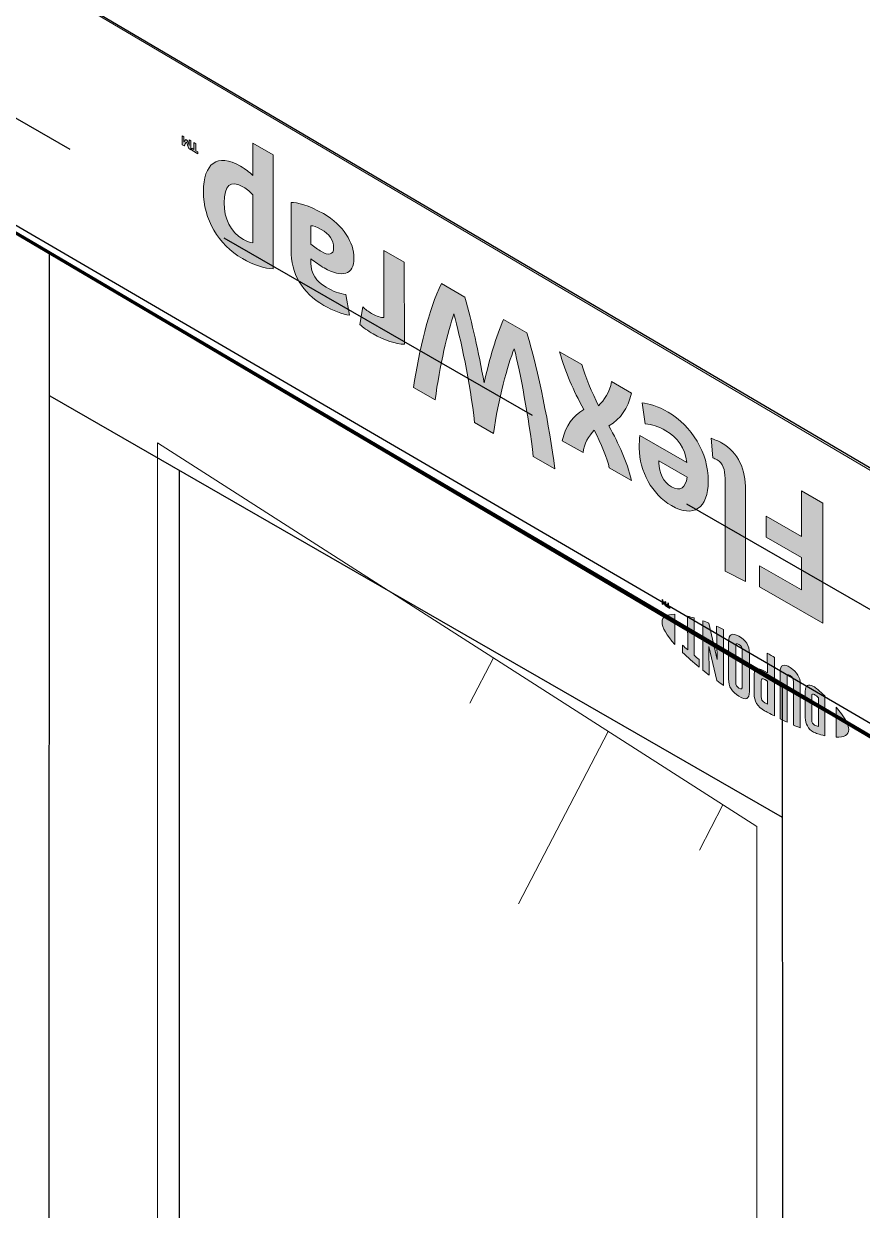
# Model space of a CAD drawing. Header units: inches. Extents: x -17.6 to 82.3, y -15.1 to 23.2.
# Drawn here: x 54.466 to 55.055, y 1.339 to 2.174 of the extents above; entities that cross this region are included whole.
import ezdxf

# ---------------------------------------------------------------- set-up
doc = ezdxf.new("R2010")
doc.units = ezdxf.units.IN
doc.header["$MEASUREMENT"] = 0
doc.linetypes.add('AI-Linetype-26', pattern=[0.375, 0.25, -0.125])
for name, color, linetype, lineweight in [('.ATI-DETAIL', 7, 'Continuous', 0), ('G-ANNO-TTLB', 7, 'Continuous', 0), ('TYVEK', 7, 'Continuous', 0)]:
    doc.layers.add(name, color=color, linetype=linetype, lineweight=lineweight)

# ---------------------------------------------------------------- blocks, each defined once
blk = doc.blocks.new('Block_186')
at = {"layer": 'TYVEK', "true_color": 0x000000, "transparency": 33554687}
h = blk.add_hatch(color=18, dxfattribs=at)
h.dxf.hatch_style = 2
edge = h.paths.add_edge_path()
edge.add_spline(control_points=[(54.5821, 2.08609), (54.58156, 2.08787), (54.58106, 2.08922), (54.58043, 2.09066), (54.57982, 2.08994), (54.57938, 2.08913), (54.57887, 2.08795), (54.57887, 2.08795), (54.57737, 2.08882), (54.57737, 2.08882), (54.57737, 2.08882), (54.57736, 2.09504), (54.57736, 2.09504), (54.57736, 2.09504), (54.57867, 2.09429), (54.57867, 2.09429), (54.57867, 2.09429), (54.57867, 2.09142), (54.57867, 2.09142), (54.57867, 2.09142), (54.57861, 2.09049), (54.57861, 2.09049), (54.57903, 2.09118), (54.57953, 2.09187), (54.57996, 2.09241), (54.57996, 2.09241), (54.58096, 2.09183), (54.58096, 2.09183), (54.58142, 2.09077), (54.58192, 2.08947), (54.58235, 2.08827), (54.58235, 2.08827), (54.58229, 2.08933), (54.58229, 2.08933), (54.58229, 2.08933), (54.58229, 2.0922), (54.58229, 2.0922), (54.58229, 2.0922), (54.58359, 2.09145), (54.58359, 2.09145), (54.58359, 2.09145), (54.5836, 2.08522), (54.5836, 2.08522), (54.5836, 2.08522), (54.5821, 2.08609), (54.5821, 2.08609)], knot_values=[0, 0, 0, 0, 1, 1, 1, 2, 2, 2, 3, 3, 3, 4, 4, 4, 5, 5, 5, 6, 6, 6, 7, 7, 7, 8, 8, 8, 9, 9, 9, 10, 10, 10, 11, 11, 11, 12, 12, 12, 13, 13, 13, 14, 14, 14, 15, 15, 15, 15], degree=3, periodic=0)
edge = h.paths.add_edge_path()
edge.add_spline(control_points=[(54.5871, 2.08458), (54.5871, 2.08458), (54.58856, 2.08375), (54.58856, 2.08375), (54.58856, 2.08375), (54.58856, 2.08237), (54.58856, 2.08237), (54.58856, 2.08237), (54.5842, 2.08488), (54.5842, 2.08488), (54.5842, 2.08488), (54.58419, 2.08626), (54.58419, 2.08626), (54.58419, 2.08626), (54.58565, 2.08542), (54.58565, 2.08542), (54.58565, 2.08542), (54.58565, 2.09027), (54.58565, 2.09027), (54.58565, 2.09027), (54.5871, 2.08943), (54.5871, 2.08943), (54.5871, 2.08943), (54.5871, 2.08458), (54.5871, 2.08458)], knot_values=[0, 0, 0, 0, 1, 1, 1, 2, 2, 2, 3, 3, 3, 4, 4, 4, 5, 5, 5, 6, 6, 6, 7, 7, 7, 8, 8, 8, 8], degree=3, periodic=0)
h = blk.add_hatch(color=18, dxfattribs=at)
h.dxf.hatch_style = 2
edge = h.paths.add_edge_path()
edge.add_spline(control_points=[(54.62044, 2.05902), (54.61126, 2.06431), (54.60699, 2.06028), (54.607, 2.04787), (54.607, 2.03703), (54.61097, 2.02752), (54.62047, 2.02205), (54.62308, 2.02055), (54.62495, 2.02007), (54.62714, 2.01977), (54.62714, 2.01977), (54.62712, 2.05349), (54.62712, 2.05349), (54.62514, 2.05559), (54.62347, 2.05728), (54.62044, 2.05902)], knot_values=[0, 0, 0, 0, 1, 1, 1, 2, 2, 2, 3, 3, 3, 4, 4, 4, 5, 5, 5, 5], degree=3, periodic=0)
edge = h.paths.add_edge_path()
edge.add_spline(control_points=[(54.61834, 2.07371), (54.622, 2.07161), (54.6245, 2.06968), (54.62711, 2.06709), (54.62711, 2.06709), (54.62709, 2.08998), (54.62709, 2.08998), (54.62709, 2.08998), (54.64139, 2.08174), (54.64139, 2.08174), (54.64139, 2.08174), (54.64145, 2.00141), (54.64145, 2.00141), (54.6355, 2.00171), (54.62716, 2.00448), (54.61975, 2.00874), (54.60264, 2.01861), (54.5924, 2.03654), (54.59239, 2.05581), (54.59237, 2.07556), (54.60207, 2.08309), (54.61834, 2.07371)], knot_values=[0, 0, 0, 0, 1, 1, 1, 2, 2, 2, 3, 3, 3, 4, 4, 4, 5, 5, 5, 6, 6, 6, 7, 7, 7, 7], degree=3, periodic=0)
h = blk.add_hatch(color=18, dxfattribs=at)
h.dxf.hatch_style = 2
edge = h.paths.add_edge_path()
edge.add_spline(control_points=[(54.66791, 2.03178), (54.66791, 2.03178), (54.66792, 2.0189), (54.66792, 2.0189), (54.67032, 2.01691), (54.67283, 2.01511), (54.67533, 2.01366), (54.68013, 2.0109), (54.68388, 2.0109), (54.68388, 2.01656), (54.68388, 2.02162), (54.68074, 2.02607), (54.67521, 2.02926), (54.67208, 2.03106), (54.66948, 2.03184), (54.66791, 2.03178)], knot_values=[0, 0, 0, 0, 1, 1, 1, 2, 2, 2, 3, 3, 3, 4, 4, 4, 5, 5, 5, 5], degree=3, periodic=0)
edge = h.paths.add_edge_path()
edge.add_spline(control_points=[(54.67667, 2.04034), (54.69096, 2.0321), (54.69816, 2.01988), (54.69817, 2.00905), (54.69818, 1.99712), (54.68974, 1.99501), (54.67722, 2.0021), (54.6743, 2.00379), (54.67054, 2.00643), (54.66793, 2.00842), (54.66793, 2.00842), (54.66793, 2.00553), (54.66793, 2.00553), (54.66794, 1.99818), (54.67159, 1.99259), (54.67858, 1.98856), (54.68317, 1.98591), (54.68808, 1.98393), (54.69235, 1.98351), (54.69235, 1.98351), (54.69497, 1.969), (54.69497, 1.969), (54.69049, 1.96942), (54.68329, 1.97212), (54.67692, 1.97579), (54.66159, 1.98463), (54.65396, 1.99841), (54.65395, 2.01467), (54.65395, 2.01467), (54.65393, 2.04815), (54.65393, 2.04815), (54.6582, 2.04821), (54.66623, 2.04635), (54.67667, 2.04034)], knot_values=[0, 0, 0, 0, 1, 1, 1, 2, 2, 2, 3, 3, 3, 4, 4, 4, 5, 5, 5, 6, 6, 6, 7, 7, 7, 8, 8, 8, 9, 9, 9, 10, 10, 10, 11, 11, 11, 11], degree=3, periodic=0)
h = blk.add_hatch(color=18, dxfattribs=at)
h.dxf.hatch_style = 2
edge = h.paths.add_edge_path()
edge.add_spline(control_points=[(54.71167, 1.95577), (54.70791, 1.95793), (54.70436, 1.96046), (54.70228, 1.96226), (54.70228, 1.96226), (54.70435, 1.97467), (54.70435, 1.97467), (54.70613, 1.97292), (54.70832, 1.97142), (54.71051, 1.97016), (54.71437, 1.96793), (54.71698, 1.96727), (54.71917, 1.96721), (54.71917, 1.96721), (54.71913, 2.01442), (54.71913, 2.01442), (54.71913, 2.01442), (54.73353, 2.00612), (54.73353, 2.00612), (54.73353, 2.00612), (54.73357, 1.94844), (54.73357, 1.94844), (54.72794, 1.94843), (54.71918, 1.95144), (54.71167, 1.95577)], knot_values=[0, 0, 0, 0, 1, 1, 1, 2, 2, 2, 3, 3, 3, 4, 4, 4, 5, 5, 5, 6, 6, 6, 7, 7, 7, 8, 8, 8, 8], degree=3, periodic=0)
h = blk.add_hatch(color=18, dxfattribs=at)
h.dxf.hatch_style = 2
edge = h.paths.add_edge_path()
edge.add_spline(control_points=[(54.75519, 1.90938), (54.75519, 1.90938), (54.73996, 1.91816), (54.73996, 1.91816), (54.7439, 1.94393), (54.75076, 1.97308), (54.75961, 1.99109), (54.75961, 1.99109), (54.77599, 1.98165), (54.77599, 1.98165), (54.78112, 1.96365), (54.78572, 1.9433), (54.7896, 1.92132), (54.79355, 1.93879), (54.79802, 1.95391), (54.80322, 1.96595), (54.80322, 1.96595), (54.81961, 1.95651), (54.81961, 1.95651), (54.82797, 1.92858), (54.8354, 1.89119), (54.83928, 1.86091), (54.83928, 1.86091), (54.82416, 1.86963), (54.82416, 1.86963), (54.8209, 1.8969), (54.81504, 1.92881), (54.81075, 1.94536), (54.80627, 1.93386), (54.7993, 1.91019), (54.7963, 1.88568), (54.7963, 1.88568), (54.78294, 1.89338), (54.78294, 1.89338), (54.77979, 1.92144), (54.77299, 1.95304), (54.76839, 1.96978), (54.76423, 1.9581), (54.7583, 1.93298), (54.75519, 1.90938)], knot_values=[0, 0, 0, 0, 1, 1, 1, 2, 2, 2, 3, 3, 3, 4, 4, 4, 5, 5, 5, 6, 6, 6, 7, 7, 7, 8, 8, 8, 9, 9, 9, 10, 10, 10, 11, 11, 11, 12, 12, 12, 13, 13, 13, 13], degree=3, periodic=0)
h = blk.add_hatch(color=18, dxfattribs=at)
h.dxf.hatch_style = 2
edge = h.paths.add_edge_path()
edge.add_spline(control_points=[(54.87733, 1.89098), (54.88432, 1.87804), (54.88986, 1.86655), (54.8931, 1.85264), (54.8931, 1.85264), (54.87756, 1.8616), (54.87756, 1.8616), (54.8762, 1.8678), (54.8716, 1.87864), (54.86701, 1.88815), (54.86315, 1.88375), (54.85982, 1.87857), (54.85909, 1.87224), (54.85909, 1.87224), (54.84448, 1.88066), (54.84448, 1.88066), (54.84719, 1.89162), (54.85177, 1.89777), (54.85959, 1.90253), (54.85207, 1.91661), (54.84695, 1.92799), (54.84266, 1.94322), (54.84266, 1.94322), (54.85821, 1.93426), (54.85821, 1.93426), (54.86041, 1.92625), (54.86563, 1.91422), (54.87002, 1.90507), (54.87398, 1.90941), (54.87773, 1.91447), (54.87918, 1.92217), (54.87918, 1.92217), (54.89316, 1.91412), (54.89316, 1.91412), (54.89056, 1.9031), (54.88567, 1.89629), (54.87733, 1.89098)], knot_values=[0, 0, 0, 0, 1, 1, 1, 2, 2, 2, 3, 3, 3, 4, 4, 4, 5, 5, 5, 6, 6, 6, 7, 7, 7, 8, 8, 8, 9, 9, 9, 10, 10, 10, 11, 11, 11, 12, 12, 12, 12], degree=3, periodic=0)
h = blk.add_hatch(color=18, dxfattribs=at)
h.dxf.hatch_style = 2
edge = h.paths.add_edge_path()
edge.add_spline(control_points=[(54.93221, 1.85502), (54.93221, 1.85502), (54.91239, 1.86644), (54.91239, 1.86644), (54.91239, 1.86644), (54.91239, 1.865), (54.91239, 1.865), (54.91239, 1.85826), (54.91553, 1.85152), (54.92126, 1.84821), (54.92732, 1.84472), (54.93128, 1.84737), (54.93221, 1.85502)], knot_values=[0, 0, 0, 0, 1, 1, 1, 2, 2, 2, 3, 3, 3, 4, 4, 4, 4], degree=3, periodic=0)
edge = h.paths.add_edge_path()
edge.add_spline(control_points=[(54.90057, 1.9072), (54.90516, 1.90696), (54.91194, 1.90474), (54.91883, 1.90077), (54.93562, 1.89109), (54.94711, 1.87219), (54.94713, 1.8522), (54.94714, 1.83305), (54.93661, 1.82612), (54.92127, 1.83496), (54.90761, 1.84284), (54.89862, 1.85921), (54.89861, 1.87534), (54.89861, 1.87896), (54.89882, 1.88197), (54.89902, 1.88426), (54.89902, 1.88426), (54.93199, 1.86526), (54.93199, 1.86526), (54.93063, 1.87567), (54.92572, 1.88283), (54.91738, 1.88764), (54.91226, 1.89059), (54.90736, 1.89209), (54.90288, 1.89251), (54.90288, 1.89251), (54.90057, 1.9072), (54.90057, 1.9072)], knot_values=[0, 0, 0, 0, 1, 1, 1, 2, 2, 2, 3, 3, 3, 4, 4, 4, 5, 5, 5, 6, 6, 6, 7, 7, 7, 8, 8, 8, 9, 9, 9, 9], degree=3, periodic=0)
h = blk.add_hatch(color=18, dxfattribs=at)
h.dxf.hatch_style = 2
edge = h.paths.add_edge_path()
edge.add_spline(control_points=[(54.95891, 1.85396), (54.9589, 1.86046), (54.95744, 1.86479), (54.95327, 1.8672), (54.95222, 1.8678), (54.95118, 1.86828), (54.95024, 1.86858), (54.95024, 1.86858), (54.94919, 1.88231), (54.94919, 1.88231), (54.95117, 1.88165), (54.9544, 1.88026), (54.95649, 1.87906), (54.96849, 1.87215), (54.97329, 1.86035), (54.97331, 1.8459), (54.97331, 1.8459), (54.97335, 1.78159), (54.97335, 1.78159), (54.97335, 1.78159), (54.95896, 1.78893), (54.95896, 1.78893), (54.95896, 1.78893), (54.95891, 1.85396), (54.95891, 1.85396)], knot_values=[0, 0, 0, 0, 1, 1, 1, 2, 2, 2, 3, 3, 3, 4, 4, 4, 5, 5, 5, 6, 6, 6, 7, 7, 7, 8, 8, 8, 8], degree=3, periodic=0)
h = blk.add_hatch(color=18, dxfattribs=at)
h.dxf.hatch_style = 2
edge = h.paths.add_edge_path()
edge.add_spline(control_points=[(55.02754, 1.83667), (55.02754, 1.83667), (55.02761, 1.75237), (55.02761, 1.75237), (55.02761, 1.75237), (54.98316, 1.77799), (54.98316, 1.77799), (54.98316, 1.77799), (54.98315, 1.79268), (54.98315, 1.79268), (54.98315, 1.79268), (55.01267, 1.77566), (55.01267, 1.77566), (55.01267, 1.77566), (55.01266, 1.79854), (55.01266, 1.79854), (55.01266, 1.79854), (54.98783, 1.81285), (54.98783, 1.81285), (54.98783, 1.81285), (54.98782, 1.82755), (54.98782, 1.82755), (54.98782, 1.82755), (55.01265, 1.81323), (55.01265, 1.81323), (55.01265, 1.81323), (55.01262, 1.84527), (55.01262, 1.84527), (55.01262, 1.84527), (55.02754, 1.83667), (55.02754, 1.83667)], knot_values=[0, 0, 0, 0, 1, 1, 1, 2, 2, 2, 3, 3, 3, 4, 4, 4, 5, 5, 5, 6, 6, 6, 7, 7, 7, 8, 8, 8, 9, 9, 9, 10, 10, 10, 10], degree=3, periodic=0)
at = {"layer": 'TYVEK'}
for points, knots in [([(54.5821, 2.08609), (54.58156, 2.08787), (54.58106, 2.08922), (54.58043, 2.09066), (54.57982, 2.08994), (54.57938, 2.08913), (54.57887, 2.08795), (54.57887, 2.08795), (54.57737, 2.08882), (54.57737, 2.08882), (54.57737, 2.08882), (54.57736, 2.09504), (54.57736, 2.09504), (54.57736, 2.09504), (54.57867, 2.09429), (54.57867, 2.09429), (54.57867, 2.09429), (54.57867, 2.09142), (54.57867, 2.09142), (54.57867, 2.09142), (54.57861, 2.09049), (54.57861, 2.09049), (54.57903, 2.09118), (54.57953, 2.09187), (54.57996, 2.09241), (54.57996, 2.09241), (54.58096, 2.09183), (54.58096, 2.09183), (54.58142, 2.09077), (54.58192, 2.08947), (54.58235, 2.08827), (54.58235, 2.08827), (54.58229, 2.08933), (54.58229, 2.08933), (54.58229, 2.08933), (54.58229, 2.0922), (54.58229, 2.0922), (54.58229, 2.0922), (54.58359, 2.09145), (54.58359, 2.09145), (54.58359, 2.09145), (54.5836, 2.08522), (54.5836, 2.08522), (54.5836, 2.08522), (54.5821, 2.08609), (54.5821, 2.08609)], [0, 0, 0, 0, 1, 1, 1, 2, 2, 2, 3, 3, 3, 4, 4, 4, 5, 5, 5, 6, 6, 6, 7, 7, 7, 8, 8, 8, 9, 9, 9, 10, 10, 10, 11, 11, 11, 12, 12, 12, 13, 13, 13, 14, 14, 14, 15, 15, 15, 15]), ([(54.5871, 2.08458), (54.5871, 2.08458), (54.58856, 2.08375), (54.58856, 2.08375), (54.58856, 2.08375), (54.58856, 2.08237), (54.58856, 2.08237), (54.58856, 2.08237), (54.5842, 2.08488), (54.5842, 2.08488), (54.5842, 2.08488), (54.58419, 2.08626), (54.58419, 2.08626), (54.58419, 2.08626), (54.58565, 2.08542), (54.58565, 2.08542), (54.58565, 2.08542), (54.58565, 2.09027), (54.58565, 2.09027), (54.58565, 2.09027), (54.5871, 2.08943), (54.5871, 2.08943), (54.5871, 2.08943), (54.5871, 2.08458), (54.5871, 2.08458)], [0, 0, 0, 0, 1, 1, 1, 2, 2, 2, 3, 3, 3, 4, 4, 4, 5, 5, 5, 6, 6, 6, 7, 7, 7, 8, 8, 8, 8]), ([(54.61834, 2.07371), (54.622, 2.07161), (54.6245, 2.06968), (54.62711, 2.06709), (54.62711, 2.06709), (54.62709, 2.08998), (54.62709, 2.08998), (54.62709, 2.08998), (54.64139, 2.08174), (54.64139, 2.08174), (54.64139, 2.08174), (54.64145, 2.00141), (54.64145, 2.00141), (54.6355, 2.00171), (54.62716, 2.00448), (54.61975, 2.00874), (54.60264, 2.01861), (54.5924, 2.03654), (54.59239, 2.05581), (54.59237, 2.07556), (54.60207, 2.08309), (54.61834, 2.07371)], [0, 0, 0, 0, 1, 1, 1, 2, 2, 2, 3, 3, 3, 4, 4, 4, 5, 5, 5, 6, 6, 6, 7, 7, 7, 7]), ([(54.62044, 2.05902), (54.61126, 2.06431), (54.60699, 2.06028), (54.607, 2.04787), (54.607, 2.03703), (54.61097, 2.02752), (54.62047, 2.02205), (54.62308, 2.02055), (54.62495, 2.02007), (54.62714, 2.01977), (54.62714, 2.01977), (54.62712, 2.05349), (54.62712, 2.05349), (54.62514, 2.05559), (54.62347, 2.05728), (54.62044, 2.05902)], [0, 0, 0, 0, 1, 1, 1, 2, 2, 2, 3, 3, 3, 4, 4, 4, 5, 5, 5, 5]), ([(54.67667, 2.04034), (54.69096, 2.0321), (54.69816, 2.01988), (54.69817, 2.00905), (54.69818, 1.99712), (54.68974, 1.99501), (54.67722, 2.0021), (54.6743, 2.00379), (54.67054, 2.00643), (54.66793, 2.00842), (54.66793, 2.00842), (54.66793, 2.00553), (54.66793, 2.00553), (54.66794, 1.99818), (54.67159, 1.99259), (54.67858, 1.98856), (54.68317, 1.98591), (54.68808, 1.98393), (54.69235, 1.98351), (54.69235, 1.98351), (54.69497, 1.969), (54.69497, 1.969), (54.69049, 1.96942), (54.68329, 1.97212), (54.67692, 1.97579), (54.66159, 1.98463), (54.65396, 1.99841), (54.65395, 2.01467), (54.65395, 2.01467), (54.65393, 2.04815), (54.65393, 2.04815), (54.6582, 2.04821), (54.66623, 2.04635), (54.67667, 2.04034)], [0, 0, 0, 0, 1, 1, 1, 2, 2, 2, 3, 3, 3, 4, 4, 4, 5, 5, 5, 6, 6, 6, 7, 7, 7, 8, 8, 8, 9, 9, 9, 10, 10, 10, 11, 11, 11, 11]), ([(54.66791, 2.03178), (54.66791, 2.03178), (54.66792, 2.0189), (54.66792, 2.0189), (54.67032, 2.01691), (54.67283, 2.01511), (54.67533, 2.01366), (54.68013, 2.0109), (54.68388, 2.0109), (54.68388, 2.01656), (54.68388, 2.02162), (54.68074, 2.02607), (54.67521, 2.02926), (54.67208, 2.03106), (54.66948, 2.03184), (54.66791, 2.03178)], [0, 0, 0, 0, 1, 1, 1, 2, 2, 2, 3, 3, 3, 4, 4, 4, 5, 5, 5, 5]), ([(54.71167, 1.95577), (54.70791, 1.95793), (54.70436, 1.96046), (54.70228, 1.96226), (54.70228, 1.96226), (54.70435, 1.97467), (54.70435, 1.97467), (54.70613, 1.97292), (54.70832, 1.97142), (54.71051, 1.97016), (54.71437, 1.96793), (54.71698, 1.96727), (54.71917, 1.96721), (54.71917, 1.96721), (54.71913, 2.01442), (54.71913, 2.01442), (54.71913, 2.01442), (54.73353, 2.00612), (54.73353, 2.00612), (54.73353, 2.00612), (54.73357, 1.94844), (54.73357, 1.94844), (54.72794, 1.94843), (54.71918, 1.95144), (54.71167, 1.95577)], [0, 0, 0, 0, 1, 1, 1, 2, 2, 2, 3, 3, 3, 4, 4, 4, 5, 5, 5, 6, 6, 6, 7, 7, 7, 8, 8, 8, 8]), ([(54.75519, 1.90938), (54.75519, 1.90938), (54.73996, 1.91816), (54.73996, 1.91816), (54.7439, 1.94393), (54.75076, 1.97308), (54.75961, 1.99109), (54.75961, 1.99109), (54.77599, 1.98165), (54.77599, 1.98165), (54.78112, 1.96365), (54.78572, 1.9433), (54.7896, 1.92132), (54.79355, 1.93879), (54.79802, 1.95391), (54.80322, 1.96595), (54.80322, 1.96595), (54.81961, 1.95651), (54.81961, 1.95651), (54.82797, 1.92858), (54.8354, 1.89119), (54.83928, 1.86091), (54.83928, 1.86091), (54.82416, 1.86963), (54.82416, 1.86963), (54.8209, 1.8969), (54.81504, 1.92881), (54.81075, 1.94536), (54.80627, 1.93386), (54.7993, 1.91019), (54.7963, 1.88568), (54.7963, 1.88568), (54.78294, 1.89338), (54.78294, 1.89338), (54.77979, 1.92144), (54.77299, 1.95304), (54.76839, 1.96978), (54.76423, 1.9581), (54.7583, 1.93298), (54.75519, 1.90938)], [0, 0, 0, 0, 1, 1, 1, 2, 2, 2, 3, 3, 3, 4, 4, 4, 5, 5, 5, 6, 6, 6, 7, 7, 7, 8, 8, 8, 9, 9, 9, 10, 10, 10, 11, 11, 11, 12, 12, 12, 13, 13, 13, 13]), ([(54.87733, 1.89098), (54.88432, 1.87804), (54.88986, 1.86655), (54.8931, 1.85264), (54.8931, 1.85264), (54.87756, 1.8616), (54.87756, 1.8616), (54.8762, 1.8678), (54.8716, 1.87864), (54.86701, 1.88815), (54.86315, 1.88375), (54.85982, 1.87857), (54.85909, 1.87224), (54.85909, 1.87224), (54.84448, 1.88066), (54.84448, 1.88066), (54.84719, 1.89162), (54.85177, 1.89777), (54.85959, 1.90253), (54.85207, 1.91661), (54.84695, 1.92799), (54.84266, 1.94322), (54.84266, 1.94322), (54.85821, 1.93426), (54.85821, 1.93426), (54.86041, 1.92625), (54.86563, 1.91422), (54.87002, 1.90507), (54.87398, 1.90941), (54.87773, 1.91447), (54.87918, 1.92217), (54.87918, 1.92217), (54.89316, 1.91412), (54.89316, 1.91412), (54.89056, 1.9031), (54.88567, 1.89629), (54.87733, 1.89098)], [0, 0, 0, 0, 1, 1, 1, 2, 2, 2, 3, 3, 3, 4, 4, 4, 5, 5, 5, 6, 6, 6, 7, 7, 7, 8, 8, 8, 9, 9, 9, 10, 10, 10, 11, 11, 11, 12, 12, 12, 12]), ([(54.90057, 1.9072), (54.90516, 1.90696), (54.91194, 1.90474), (54.91883, 1.90077), (54.93562, 1.89109), (54.94711, 1.87219), (54.94713, 1.8522), (54.94714, 1.83305), (54.93661, 1.82612), (54.92127, 1.83496), (54.90761, 1.84284), (54.89862, 1.85921), (54.89861, 1.87534), (54.89861, 1.87896), (54.89882, 1.88197), (54.89902, 1.88426), (54.89902, 1.88426), (54.93199, 1.86526), (54.93199, 1.86526), (54.93063, 1.87567), (54.92572, 1.88283), (54.91738, 1.88764), (54.91226, 1.89059), (54.90736, 1.89209), (54.90288, 1.89251), (54.90288, 1.89251), (54.90057, 1.9072), (54.90057, 1.9072)], [0, 0, 0, 0, 1, 1, 1, 2, 2, 2, 3, 3, 3, 4, 4, 4, 5, 5, 5, 6, 6, 6, 7, 7, 7, 8, 8, 8, 9, 9, 9, 9]), ([(54.95891, 1.85396), (54.9589, 1.86046), (54.95744, 1.86479), (54.95327, 1.8672), (54.95222, 1.8678), (54.95118, 1.86828), (54.95024, 1.86858), (54.95024, 1.86858), (54.94919, 1.88231), (54.94919, 1.88231), (54.95117, 1.88165), (54.9544, 1.88026), (54.95649, 1.87906), (54.96849, 1.87215), (54.97329, 1.86035), (54.97331, 1.8459), (54.97331, 1.8459), (54.97335, 1.78159), (54.97335, 1.78159), (54.97335, 1.78159), (54.95896, 1.78893), (54.95896, 1.78893), (54.95896, 1.78893), (54.95891, 1.85396), (54.95891, 1.85396)], [0, 0, 0, 0, 1, 1, 1, 2, 2, 2, 3, 3, 3, 4, 4, 4, 5, 5, 5, 6, 6, 6, 7, 7, 7, 8, 8, 8, 8]), ([(54.93221, 1.85502), (54.93221, 1.85502), (54.91239, 1.86644), (54.91239, 1.86644), (54.91239, 1.86644), (54.91239, 1.865), (54.91239, 1.865), (54.91239, 1.85826), (54.91553, 1.85152), (54.92126, 1.84821), (54.92732, 1.84472), (54.93128, 1.84737), (54.93221, 1.85502)], [0, 0, 0, 0, 1, 1, 1, 2, 2, 2, 3, 3, 3, 4, 4, 4, 4]), ([(55.02754, 1.83667), (55.02754, 1.83667), (55.02761, 1.75237), (55.02761, 1.75237), (55.02761, 1.75237), (54.98316, 1.77799), (54.98316, 1.77799), (54.98316, 1.77799), (54.98315, 1.79268), (54.98315, 1.79268), (54.98315, 1.79268), (55.01267, 1.77566), (55.01267, 1.77566), (55.01267, 1.77566), (55.01266, 1.79854), (55.01266, 1.79854), (55.01266, 1.79854), (54.98783, 1.81285), (54.98783, 1.81285), (54.98783, 1.81285), (54.98782, 1.82755), (54.98782, 1.82755), (54.98782, 1.82755), (55.01265, 1.81323), (55.01265, 1.81323), (55.01265, 1.81323), (55.01262, 1.84527), (55.01262, 1.84527), (55.01262, 1.84527), (55.02754, 1.83667), (55.02754, 1.83667)], [0, 0, 0, 0, 1, 1, 1, 2, 2, 2, 3, 3, 3, 4, 4, 4, 5, 5, 5, 6, 6, 6, 7, 7, 7, 8, 8, 8, 9, 9, 9, 10, 10, 10, 10])]:
    blk.add_open_spline(points, degree=3, knots=knots, dxfattribs=at)
blk = doc.blocks.new('Block_187')
at = {"layer": 'TYVEK', "true_color": 0x000000, "transparency": 33554687}
h = blk.add_hatch(color=18, dxfattribs=at)
h.dxf.hatch_style = 2
edge = h.paths.add_edge_path()
edge.add_spline(control_points=[(54.9173, 1.76428), (54.9173, 1.76428), (54.91676, 1.76459), (54.91676, 1.76459), (54.91676, 1.76459), (54.91596, 1.7665), (54.91596, 1.7665), (54.91596, 1.7665), (54.91517, 1.76551), (54.91517, 1.76551), (54.91517, 1.76551), (54.91464, 1.76582), (54.91464, 1.76582), (54.91464, 1.76582), (54.91464, 1.76887), (54.91464, 1.76887), (54.91464, 1.76887), (54.91513, 1.76858), (54.91513, 1.76858), (54.91513, 1.76858), (54.91513, 1.76642), (54.91513, 1.76642), (54.91513, 1.76642), (54.91595, 1.7674), (54.91595, 1.7674), (54.91595, 1.7674), (54.916, 1.76737), (54.916, 1.76737), (54.916, 1.76737), (54.91681, 1.76545), (54.91681, 1.76545), (54.91681, 1.76545), (54.91681, 1.76762), (54.91681, 1.76762), (54.91681, 1.76762), (54.9173, 1.76733), (54.9173, 1.76733), (54.9173, 1.76733), (54.9173, 1.76428), (54.9173, 1.76428)], knot_values=[0, 0, 0, 0, 1, 1, 1, 2, 2, 2, 3, 3, 3, 4, 4, 4, 5, 5, 5, 6, 6, 6, 7, 7, 7, 8, 8, 8, 9, 9, 9, 10, 10, 10, 11, 11, 11, 12, 12, 12, 13, 13, 13, 13], degree=3, periodic=0)
edge = h.paths.add_edge_path()
edge.add_spline(control_points=[(54.91919, 1.76373), (54.91919, 1.76373), (54.92001, 1.76326), (54.92001, 1.76326), (54.92001, 1.76326), (54.92001, 1.76272), (54.92001, 1.76272), (54.92001, 1.76272), (54.91787, 1.76396), (54.91787, 1.76396), (54.91787, 1.76396), (54.91787, 1.76449), (54.91787, 1.76449), (54.91787, 1.76449), (54.91868, 1.76402), (54.91868, 1.76402), (54.91868, 1.76402), (54.91868, 1.76654), (54.91868, 1.76654), (54.91868, 1.76654), (54.91919, 1.76625), (54.91919, 1.76625), (54.91919, 1.76625), (54.91919, 1.76373), (54.91919, 1.76373)], knot_values=[0, 0, 0, 0, 1, 1, 1, 2, 2, 2, 3, 3, 3, 4, 4, 4, 5, 5, 5, 6, 6, 6, 7, 7, 7, 8, 8, 8, 8], degree=3, periodic=0)
h = blk.add_hatch(color=18, dxfattribs=at)
h.dxf.hatch_style = 2
edge = h.paths.add_edge_path()
edge.add_spline(control_points=[(54.91465, 1.75307), (54.91465, 1.75696), (54.91791, 1.7587), (54.9236, 1.75854), (54.9236, 1.75854), (54.92361, 1.73737), (54.92361, 1.73737), (54.91792, 1.74375), (54.91465, 1.74923), (54.91465, 1.75307)], knot_values=[0, 0, 0, 0, 1, 1, 1, 2, 2, 2, 3, 3, 3, 3], degree=3, periodic=0)
h = blk.add_hatch(color=18, dxfattribs=at)
h.dxf.hatch_style = 2
edge = h.paths.add_edge_path()
edge.add_spline(control_points=[(54.94076, 1.72683), (54.93952, 1.7278), (54.9383, 1.72878), (54.93711, 1.72977), (54.93711, 1.72977), (54.93709, 1.75599), (54.93709, 1.75599), (54.936, 1.75632), (54.93397, 1.75688), (54.93261, 1.7572), (54.93261, 1.7572), (54.93263, 1.73359), (54.93263, 1.73359), (54.93133, 1.73473), (54.93011, 1.73582), (54.92899, 1.73684), (54.92899, 1.73684), (54.92899, 1.73178), (54.92899, 1.73178), (54.93253, 1.72832), (54.93633, 1.72497), (54.94076, 1.72134), (54.94076, 1.72134), (54.94076, 1.72683), (54.94076, 1.72683)], knot_values=[0, 0, 0, 0, 1, 1, 1, 2, 2, 2, 3, 3, 3, 4, 4, 4, 5, 5, 5, 6, 6, 6, 7, 7, 7, 8, 8, 8, 8], degree=3, periodic=0)
h = blk.add_hatch(color=18, dxfattribs=at)
h.dxf.hatch_style = 2
edge = h.paths.add_edge_path()
edge.add_spline(control_points=[(54.94749, 1.736), (54.94749, 1.736), (54.95306, 1.71191), (54.95306, 1.71191), (54.95457, 1.71081), (54.95639, 1.70953), (54.9578, 1.70857), (54.9578, 1.70857), (54.95777, 1.74799), (54.95777, 1.74799), (54.95678, 1.74846), (54.95426, 1.74958), (54.95296, 1.75014), (54.95296, 1.75014), (54.95337, 1.72667), (54.95337, 1.72667), (54.95337, 1.72667), (54.94748, 1.75238), (54.94748, 1.75238), (54.94623, 1.75288), (54.94441, 1.75356), (54.94321, 1.75399), (54.94321, 1.75399), (54.94324, 1.71934), (54.94324, 1.71934), (54.94449, 1.71834), (54.94676, 1.71659), (54.94785, 1.71576), (54.94785, 1.71576), (54.94749, 1.736), (54.94749, 1.736)], knot_values=[0, 0, 0, 0, 1, 1, 1, 2, 2, 2, 3, 3, 3, 4, 4, 4, 5, 5, 5, 6, 6, 6, 7, 7, 7, 8, 8, 8, 9, 9, 9, 10, 10, 10, 10], degree=3, periodic=0)
h = blk.add_hatch(color=18, dxfattribs=at)
h.dxf.hatch_style = 2
edge = h.paths.add_edge_path()
edge.add_spline(control_points=[(54.96642, 1.73611), (54.96642, 1.73773), (54.96688, 1.7383), (54.96866, 1.73734), (54.97048, 1.73635), (54.97097, 1.73517), (54.97098, 1.73348), (54.97098, 1.73348), (54.97099, 1.70787), (54.97099, 1.70787), (54.971, 1.70619), (54.9705, 1.70554), (54.96868, 1.70665), (54.96691, 1.70773), (54.96644, 1.70887), (54.96644, 1.7105), (54.96644, 1.7105), (54.96642, 1.73611), (54.96642, 1.73611)], knot_values=[0, 0, 0, 0, 1, 1, 1, 2, 2, 2, 3, 3, 3, 4, 4, 4, 5, 5, 5, 6, 6, 6, 6], degree=3, periodic=0)
edge = h.paths.add_edge_path()
edge.add_spline(control_points=[(54.96868, 1.70091), (54.97332, 1.69798), (54.97608, 1.69875), (54.97607, 1.70416), (54.97607, 1.70416), (54.97605, 1.73104), (54.97605, 1.73104), (54.97605, 1.73675), (54.97355, 1.74054), (54.96865, 1.74312), (54.96386, 1.74564), (54.96136, 1.74497), (54.96137, 1.7389), (54.96137, 1.7389), (54.96139, 1.71324), (54.96139, 1.71324), (54.96139, 1.70746), (54.96365, 1.70409), (54.96868, 1.70091)], knot_values=[0, 0, 0, 0, 1, 1, 1, 2, 2, 2, 3, 3, 3, 4, 4, 4, 5, 5, 5, 6, 6, 6, 6], degree=3, periodic=0)
h = blk.add_hatch(color=18, dxfattribs=at)
h.dxf.hatch_style = 2
edge = h.paths.add_edge_path()
edge.add_spline(control_points=[(54.98429, 1.71146), (54.98429, 1.71323), (54.98483, 1.71382), (54.98686, 1.71265), (54.98686, 1.71265), (54.98861, 1.71165), (54.98861, 1.71165), (54.98861, 1.71165), (54.98863, 1.69544), (54.98863, 1.69544), (54.98785, 1.69584), (54.98743, 1.69607), (54.98696, 1.69634), (54.98476, 1.6976), (54.9843, 1.69883), (54.9843, 1.70063), (54.9843, 1.70063), (54.98429, 1.71146), (54.98429, 1.71146)], knot_values=[0, 0, 0, 0, 1, 1, 1, 2, 2, 2, 3, 3, 3, 4, 4, 4, 5, 5, 5, 6, 6, 6, 6], degree=3, periodic=0)
edge = h.paths.add_edge_path()
edge.add_spline(control_points=[(54.98667, 1.69077), (54.98754, 1.69027), (54.99071, 1.68857), (54.99363, 1.68708), (54.99363, 1.68708), (54.9936, 1.72817), (54.9936, 1.72817), (54.99261, 1.7288), (54.99001, 1.73046), (54.9886, 1.73131), (54.9886, 1.73131), (54.98861, 1.71736), (54.98861, 1.71736), (54.98861, 1.71736), (54.98665, 1.71848), (54.98665, 1.71848), (54.98141, 1.72148), (54.97924, 1.72003), (54.97924, 1.71481), (54.97924, 1.71481), (54.97925, 1.7027), (54.97925, 1.7027), (54.97925, 1.69759), (54.9817, 1.69363), (54.98667, 1.69077)], knot_values=[0, 0, 0, 0, 1, 1, 1, 2, 2, 2, 3, 3, 3, 4, 4, 4, 5, 5, 5, 6, 6, 6, 7, 7, 7, 8, 8, 8, 8], degree=3, periodic=0)
h = blk.add_hatch(color=18, dxfattribs=at)
h.dxf.hatch_style = 2
edge = h.paths.add_edge_path()
edge.add_spline(control_points=[(55.00251, 1.71437), (55.00251, 1.71599), (55.00299, 1.71674), (55.00475, 1.71548), (55.00647, 1.71425), (55.00694, 1.71314), (55.00694, 1.71122), (55.00694, 1.71122), (55.00696, 1.68069), (55.00696, 1.68069), (55.00811, 1.68018), (55.01066, 1.67911), (55.01175, 1.67866), (55.01175, 1.67866), (55.01173, 1.70954), (55.01173, 1.70954), (55.01173, 1.71447), (55.00965, 1.71758), (55.00475, 1.72106), (55.00026, 1.72424), (54.99751, 1.7232), (54.99751, 1.71773), (54.99751, 1.71773), (54.99754, 1.68511), (54.99754, 1.68511), (54.99847, 1.68463), (55.00155, 1.68316), (55.00254, 1.68271), (55.00254, 1.68271), (55.00251, 1.71437), (55.00251, 1.71437)], knot_values=[0, 0, 0, 0, 1, 1, 1, 2, 2, 2, 3, 3, 3, 4, 4, 4, 5, 5, 5, 6, 6, 6, 7, 7, 7, 8, 8, 8, 9, 9, 9, 10, 10, 10, 10], degree=3, periodic=0)
h = blk.add_hatch(color=18, dxfattribs=at)
h.dxf.hatch_style = 2
edge = h.paths.add_edge_path()
edge.add_spline(control_points=[(55.01981, 1.70112), (55.0198, 1.70274), (55.02065, 1.70279), (55.02166, 1.70221), (55.02245, 1.70176), (55.02366, 1.70073), (55.02465, 1.69984), (55.02465, 1.69984), (55.02466, 1.67961), (55.02466, 1.67961), (55.02367, 1.67988), (55.02246, 1.68025), (55.02167, 1.6807), (55.02066, 1.68128), (55.01982, 1.68231), (55.01982, 1.68394), (55.01982, 1.68394), (55.01981, 1.70112), (55.01981, 1.70112)], knot_values=[0, 0, 0, 0, 1, 1, 1, 2, 2, 2, 3, 3, 3, 4, 4, 4, 5, 5, 5, 6, 6, 6, 6], degree=3, periodic=0)
edge = h.paths.add_edge_path()
edge.add_spline(control_points=[(55.02102, 1.67579), (55.02261, 1.67488), (55.0249, 1.6741), (55.02904, 1.67319), (55.02904, 1.67319), (55.02902, 1.70124), (55.02902, 1.70124), (55.02537, 1.70461), (55.02258, 1.70697), (55.02099, 1.70788), (55.01733, 1.70999), (55.01527, 1.7086), (55.01527, 1.70445), (55.01527, 1.70445), (55.01529, 1.68583), (55.01529, 1.68583), (55.01529, 1.68168), (55.01736, 1.6779), (55.02102, 1.67579)], knot_values=[0, 0, 0, 0, 1, 1, 1, 2, 2, 2, 3, 3, 3, 4, 4, 4, 5, 5, 5, 6, 6, 6, 6], degree=3, periodic=0)
h = blk.add_hatch(color=18, dxfattribs=at)
h.dxf.hatch_style = 2
edge = h.paths.add_edge_path()
edge.add_spline(control_points=[(55.04585, 1.67746), (55.04585, 1.68134), (55.04258, 1.68685), (55.03689, 1.69324), (55.03689, 1.69324), (55.03691, 1.67208), (55.03691, 1.67208), (55.04259, 1.67189), (55.04585, 1.67362), (55.04585, 1.67746)], knot_values=[0, 0, 0, 0, 1, 1, 1, 2, 2, 2, 3, 3, 3, 3], degree=3, periodic=0)
at = {"layer": 'TYVEK'}
for points, knots in [([(54.9173, 1.76428), (54.9173, 1.76428), (54.91676, 1.76459), (54.91676, 1.76459), (54.91676, 1.76459), (54.91596, 1.7665), (54.91596, 1.7665), (54.91596, 1.7665), (54.91517, 1.76551), (54.91517, 1.76551), (54.91517, 1.76551), (54.91464, 1.76582), (54.91464, 1.76582), (54.91464, 1.76582), (54.91464, 1.76887), (54.91464, 1.76887), (54.91464, 1.76887), (54.91513, 1.76858), (54.91513, 1.76858), (54.91513, 1.76858), (54.91513, 1.76642), (54.91513, 1.76642), (54.91513, 1.76642), (54.91595, 1.7674), (54.91595, 1.7674), (54.91595, 1.7674), (54.916, 1.76737), (54.916, 1.76737), (54.916, 1.76737), (54.91681, 1.76545), (54.91681, 1.76545), (54.91681, 1.76545), (54.91681, 1.76762), (54.91681, 1.76762), (54.91681, 1.76762), (54.9173, 1.76733), (54.9173, 1.76733), (54.9173, 1.76733), (54.9173, 1.76428), (54.9173, 1.76428)], [0, 0, 0, 0, 1, 1, 1, 2, 2, 2, 3, 3, 3, 4, 4, 4, 5, 5, 5, 6, 6, 6, 7, 7, 7, 8, 8, 8, 9, 9, 9, 10, 10, 10, 11, 11, 11, 12, 12, 12, 13, 13, 13, 13]), ([(54.91919, 1.76373), (54.91919, 1.76373), (54.92001, 1.76326), (54.92001, 1.76326), (54.92001, 1.76326), (54.92001, 1.76272), (54.92001, 1.76272), (54.92001, 1.76272), (54.91787, 1.76396), (54.91787, 1.76396), (54.91787, 1.76396), (54.91787, 1.76449), (54.91787, 1.76449), (54.91787, 1.76449), (54.91868, 1.76402), (54.91868, 1.76402), (54.91868, 1.76402), (54.91868, 1.76654), (54.91868, 1.76654), (54.91868, 1.76654), (54.91919, 1.76625), (54.91919, 1.76625), (54.91919, 1.76625), (54.91919, 1.76373), (54.91919, 1.76373)], [0, 0, 0, 0, 1, 1, 1, 2, 2, 2, 3, 3, 3, 4, 4, 4, 5, 5, 5, 6, 6, 6, 7, 7, 7, 8, 8, 8, 8]), ([(54.91465, 1.75307), (54.91465, 1.75696), (54.91791, 1.7587), (54.9236, 1.75854), (54.9236, 1.75854), (54.92361, 1.73737), (54.92361, 1.73737), (54.91792, 1.74375), (54.91465, 1.74923), (54.91465, 1.75307)], [0, 0, 0, 0, 1, 1, 1, 2, 2, 2, 3, 3, 3, 3]), ([(54.94076, 1.72683), (54.93952, 1.7278), (54.9383, 1.72878), (54.93711, 1.72977), (54.93711, 1.72977), (54.93709, 1.75599), (54.93709, 1.75599), (54.936, 1.75632), (54.93397, 1.75688), (54.93261, 1.7572), (54.93261, 1.7572), (54.93263, 1.73359), (54.93263, 1.73359), (54.93133, 1.73473), (54.93011, 1.73582), (54.92899, 1.73684), (54.92899, 1.73684), (54.92899, 1.73178), (54.92899, 1.73178), (54.93253, 1.72832), (54.93633, 1.72497), (54.94076, 1.72134), (54.94076, 1.72134), (54.94076, 1.72683), (54.94076, 1.72683)], [0, 0, 0, 0, 1, 1, 1, 2, 2, 2, 3, 3, 3, 4, 4, 4, 5, 5, 5, 6, 6, 6, 7, 7, 7, 8, 8, 8, 8]), ([(54.94749, 1.736), (54.94749, 1.736), (54.95306, 1.71191), (54.95306, 1.71191), (54.95457, 1.71081), (54.95639, 1.70953), (54.9578, 1.70857), (54.9578, 1.70857), (54.95777, 1.74799), (54.95777, 1.74799), (54.95678, 1.74846), (54.95426, 1.74958), (54.95296, 1.75014), (54.95296, 1.75014), (54.95337, 1.72667), (54.95337, 1.72667), (54.95337, 1.72667), (54.94748, 1.75238), (54.94748, 1.75238), (54.94623, 1.75288), (54.94441, 1.75356), (54.94321, 1.75399), (54.94321, 1.75399), (54.94324, 1.71934), (54.94324, 1.71934), (54.94449, 1.71834), (54.94676, 1.71659), (54.94785, 1.71576), (54.94785, 1.71576), (54.94749, 1.736), (54.94749, 1.736)], [0, 0, 0, 0, 1, 1, 1, 2, 2, 2, 3, 3, 3, 4, 4, 4, 5, 5, 5, 6, 6, 6, 7, 7, 7, 8, 8, 8, 9, 9, 9, 10, 10, 10, 10]), ([(54.96868, 1.70091), (54.97332, 1.69798), (54.97608, 1.69875), (54.97607, 1.70416), (54.97607, 1.70416), (54.97605, 1.73104), (54.97605, 1.73104), (54.97605, 1.73675), (54.97355, 1.74054), (54.96865, 1.74312), (54.96386, 1.74564), (54.96136, 1.74497), (54.96137, 1.7389), (54.96137, 1.7389), (54.96139, 1.71324), (54.96139, 1.71324), (54.96139, 1.70746), (54.96365, 1.70409), (54.96868, 1.70091)], [0, 0, 0, 0, 1, 1, 1, 2, 2, 2, 3, 3, 3, 4, 4, 4, 5, 5, 5, 6, 6, 6, 6]), ([(54.96642, 1.73611), (54.96642, 1.73773), (54.96688, 1.7383), (54.96866, 1.73734), (54.97048, 1.73635), (54.97097, 1.73517), (54.97098, 1.73348), (54.97098, 1.73348), (54.97099, 1.70787), (54.97099, 1.70787), (54.971, 1.70619), (54.9705, 1.70554), (54.96868, 1.70665), (54.96691, 1.70773), (54.96644, 1.70887), (54.96644, 1.7105), (54.96644, 1.7105), (54.96642, 1.73611), (54.96642, 1.73611)], [0, 0, 0, 0, 1, 1, 1, 2, 2, 2, 3, 3, 3, 4, 4, 4, 5, 5, 5, 6, 6, 6, 6]), ([(54.98667, 1.69077), (54.98754, 1.69027), (54.99071, 1.68857), (54.99363, 1.68708), (54.99363, 1.68708), (54.9936, 1.72817), (54.9936, 1.72817), (54.99261, 1.7288), (54.99001, 1.73046), (54.9886, 1.73131), (54.9886, 1.73131), (54.98861, 1.71736), (54.98861, 1.71736), (54.98861, 1.71736), (54.98665, 1.71848), (54.98665, 1.71848), (54.98141, 1.72148), (54.97924, 1.72003), (54.97924, 1.71481), (54.97924, 1.71481), (54.97925, 1.7027), (54.97925, 1.7027), (54.97925, 1.69759), (54.9817, 1.69363), (54.98667, 1.69077)], [0, 0, 0, 0, 1, 1, 1, 2, 2, 2, 3, 3, 3, 4, 4, 4, 5, 5, 5, 6, 6, 6, 7, 7, 7, 8, 8, 8, 8]), ([(55.00251, 1.71437), (55.00251, 1.71599), (55.00299, 1.71674), (55.00475, 1.71548), (55.00647, 1.71425), (55.00694, 1.71314), (55.00694, 1.71122), (55.00694, 1.71122), (55.00696, 1.68069), (55.00696, 1.68069), (55.00811, 1.68018), (55.01066, 1.67911), (55.01175, 1.67866), (55.01175, 1.67866), (55.01173, 1.70954), (55.01173, 1.70954), (55.01173, 1.71447), (55.00965, 1.71758), (55.00475, 1.72106), (55.00026, 1.72424), (54.99751, 1.7232), (54.99751, 1.71773), (54.99751, 1.71773), (54.99754, 1.68511), (54.99754, 1.68511), (54.99847, 1.68463), (55.00155, 1.68316), (55.00254, 1.68271), (55.00254, 1.68271), (55.00251, 1.71437), (55.00251, 1.71437)], [0, 0, 0, 0, 1, 1, 1, 2, 2, 2, 3, 3, 3, 4, 4, 4, 5, 5, 5, 6, 6, 6, 7, 7, 7, 8, 8, 8, 9, 9, 9, 10, 10, 10, 10]), ([(54.98429, 1.71146), (54.98429, 1.71323), (54.98483, 1.71382), (54.98686, 1.71265), (54.98686, 1.71265), (54.98861, 1.71165), (54.98861, 1.71165), (54.98861, 1.71165), (54.98863, 1.69544), (54.98863, 1.69544), (54.98785, 1.69584), (54.98743, 1.69607), (54.98696, 1.69634), (54.98476, 1.6976), (54.9843, 1.69883), (54.9843, 1.70063), (54.9843, 1.70063), (54.98429, 1.71146), (54.98429, 1.71146)], [0, 0, 0, 0, 1, 1, 1, 2, 2, 2, 3, 3, 3, 4, 4, 4, 5, 5, 5, 6, 6, 6, 6]), ([(55.02102, 1.67579), (55.02261, 1.67488), (55.0249, 1.6741), (55.02904, 1.67319), (55.02904, 1.67319), (55.02902, 1.70124), (55.02902, 1.70124), (55.02537, 1.70461), (55.02258, 1.70697), (55.02099, 1.70788), (55.01733, 1.70999), (55.01527, 1.7086), (55.01527, 1.70445), (55.01527, 1.70445), (55.01529, 1.68583), (55.01529, 1.68583), (55.01529, 1.68168), (55.01736, 1.6779), (55.02102, 1.67579)], [0, 0, 0, 0, 1, 1, 1, 2, 2, 2, 3, 3, 3, 4, 4, 4, 5, 5, 5, 6, 6, 6, 6]), ([(55.01981, 1.70112), (55.0198, 1.70274), (55.02065, 1.70279), (55.02166, 1.70221), (55.02245, 1.70176), (55.02366, 1.70073), (55.02465, 1.69984), (55.02465, 1.69984), (55.02466, 1.67961), (55.02466, 1.67961), (55.02367, 1.67988), (55.02246, 1.68025), (55.02167, 1.6807), (55.02066, 1.68128), (55.01982, 1.68231), (55.01982, 1.68394), (55.01982, 1.68394), (55.01981, 1.70112), (55.01981, 1.70112)], [0, 0, 0, 0, 1, 1, 1, 2, 2, 2, 3, 3, 3, 4, 4, 4, 5, 5, 5, 6, 6, 6, 6]), ([(55.04585, 1.67746), (55.04585, 1.68134), (55.04258, 1.68685), (55.03689, 1.69324), (55.03689, 1.69324), (55.03691, 1.67208), (55.03691, 1.67208), (55.04259, 1.67189), (55.04585, 1.67362), (55.04585, 1.67746)], [0, 0, 0, 0, 1, 1, 1, 2, 2, 2, 3, 3, 3, 3])]:
    blk.add_open_spline(points, degree=3, knots=knots, dxfattribs=at)
blk = doc.blocks.new('Block_185')
at = {"layer": 'TYVEK'}
for name in ['Block_186', 'Block_187']:
    blk.add_blockref(name, (0, 0), dxfattribs=at)
blk = doc.blocks.new('Block_184')
at = {"layer": 'TYVEK'}
blk.add_blockref('Block_185', (0, 0), dxfattribs=at)
blk = doc.blocks.new('Block_183')
at = {"layer": 'TYVEK'}
blk.add_lwpolyline([(55.43572, 1.45289), (53.04127, 2.8641), (53.04004, 3.05205), (55.32964, 1.70124)], close=True, dxfattribs=at)
blk.add_blockref('Block_184', (0, 0), dxfattribs=at)
blk = doc.blocks.new('Block_215')
at = {"layer": 'TYVEK', "color": 1, "lineweight": 25, "true_color": 0xff0000}
for p, q in [((54.48404, 2.01275), (54.37978, 2.07403)), ((54.48312, 2.01302), (54.99911, 1.70753)), ((54.48404, 2.01275), (54.48312, -1.1569)), ((54.48442, 1.91208), (54.99911, 1.61582)), ((54.57543, 1.85968), (54.57543, 1.21961)), ((55.10245, 1.64786), (54.99911, 1.70753)), ((54.99911, 1.70753), (55.00096, -1.46228))]:
    blk.add_line(p, q, dxfattribs=at)
for points in [[(54.48442, 2.02019)], [(54.99911, 1.70753)]]:
    blk.add_lwpolyline(points, dxfattribs=at)
blk = doc.blocks.new('Block_217')
at = {"layer": 'TYVEK', "color": 18, "lineweight": 25, "true_color": 0x000000}
blk.add_lwpolyline([(55.11063, 0.52984), (55.10599, -1.53508), (53.02526, -0.33095), (53.03363, 2.86494), (55.11063, 1.65289)], dxfattribs=at)
blk = doc.blocks.new('Block_218')
at = {"layer": 'TYVEK', "color": 18, "linetype": 'AI-Linetype-26', "lineweight": 25, "true_color": 0x000000}
blk.add_lwpolyline([(52.97006, -0.74004), (52.98187, 2.95896), (55.16887, 1.69963)], dxfattribs=at)

msp = doc.modelspace()

# ---------------------------------------------------------------- hatches: boundary and pattern name
at = {"layer": 'G-ANNO-TTLB', "true_color": 0xff00ff, "transparency": 33554687}
h = msp.add_hatch(color=6, dxfattribs=at)
edge = h.paths.add_edge_path()
edge.add_spline(control_points=[(77.90202, -11.06099), (77.90202, -11.06099), (37.21427, -11.06099), (37.21427, -11.06099), (37.21427, -11.06099), (37.21427, 23.06401), (37.21427, 23.06401), (37.21427, 23.06401), (77.90202, 23.06401), (77.90202, 23.06401), (77.90202, 23.06401), (77.90202, -11.06099), (77.90202, -11.06099)], knot_values=[0, 0, 0, 0, 1, 1, 1, 2, 2, 2, 3, 3, 3, 4, 4, 4, 4], degree=3, periodic=0)
edge = h.paths.add_edge_path()
edge.add_spline(control_points=[(37.33927, 22.93901), (37.33927, 22.93901), (37.33927, -10.93599), (37.33927, -10.93599), (37.33927, -10.93599), (77.77702, -10.93599), (77.77702, -10.93599), (77.77702, -10.93599), (77.77702, 22.93901), (77.77702, 22.93901), (77.77702, 22.93901), (37.33927, 22.93901), (37.33927, 22.93901)], knot_values=[0, 0, 0, 0, 1, 1, 1, 2, 2, 2, 3, 3, 3, 4, 4, 4, 4], degree=3, periodic=0)
edge.add_line((37.33927, 22.93901), (37.33927, 22.93901))

# ---------------------------------------------------------------- linework, layer by layer
at = {"layer": '.ATI-DETAIL', "color": 251, "lineweight": 0, "true_color": 0x5b5b5b}
for p, q in [((54.7796, 1.69616), (54.79613, 1.72793)), ((54.81369, 1.55498), (54.87678, 1.67626)), ((54.9409, 1.59281), (54.95743, 1.62458))]:
    msp.add_line(p, q, dxfattribs=at)
at = {"layer": '.ATI-DETAIL'}
msp.add_lwpolyline([(54.56015, 1.2405), (54.56015, 1.16087), (54.98126, 0.89105), (54.98126, 1.60931), (54.56015, 1.87913), (54.56015, 1.2405)], dxfattribs=at)
at = {"layer": 'G-ANNO-TTLB'}
for points in [[(77.90202, -11.06099), (77.90202, -11.06099), (37.21427, -11.06099), (37.21427, -11.06099), (37.21427, -11.06099), (37.21427, 23.06401), (37.21427, 23.06401), (37.21427, 23.06401), (77.90202, 23.06401), (77.90202, 23.06401), (77.90202, 23.06401), (77.90202, -11.06099), (77.90202, -11.06099)], [(37.33927, 22.93901), (37.33927, 22.93901), (37.33927, -10.93599), (37.33927, -10.93599), (37.33927, -10.93599), (77.77702, -10.93599), (77.77702, -10.93599), (77.77702, -10.93599), (77.77702, 22.93901), (77.77702, 22.93901), (77.77702, 22.93901), (37.33927, 22.93901), (37.33927, 22.93901)]]:
    msp.add_open_spline(points, degree=3, knots=[0, 0, 0, 0, 1, 1, 1, 2, 2, 2, 3, 3, 3, 4, 4, 4, 4], dxfattribs=at)
at = {"layer": 'TYVEK', "color": 4, "lineweight": 25, "true_color": 0x00ffff}
msp.add_line((53.04004, 2.86494), (55.10651, 1.64501), dxfattribs=at)
at = {"layer": 'TYVEK', "color": 18, "lineweight": 80, "true_color": 0x000000}
msp.add_line((53.04004, 2.86494), (55.0988, 1.64989), dxfattribs=at)
at = {"layer": 'TYVEK', "color": 4, "lineweight": 25, "true_color": 0x00ffff}
msp.add_open_spline([(52.71129, 2.6129), (52.71129, 2.6129), (52.71131, 2.98209), (52.71131, 2.98209), (52.71131, 3.08796), (52.83261, 3.17271), (52.92449, 3.12011), (52.92449, 3.12011), (55.28228, 1.73131), (55.28228, 1.73131), (55.36341, 1.68576), (55.43035, 1.59008), (55.43035, 1.49704), (55.43035, 1.49704), (55.43035, 1.12075), (55.43035, 1.12075)], degree=3, knots=[0, 0, 0, 0, 1, 1, 1, 2, 2, 2, 3, 3, 3, 4, 4, 4, 5, 5, 5, 5], dxfattribs=at)

# ---------------------------------------------------------------- block references
at = {"layer": 'TYVEK'}
for name in ['Block_183', 'Block_218', 'Block_217', 'Block_215']:
    msp.add_blockref(name, (0, 0), dxfattribs=at)

doc.saveas('drawing.dxf')
